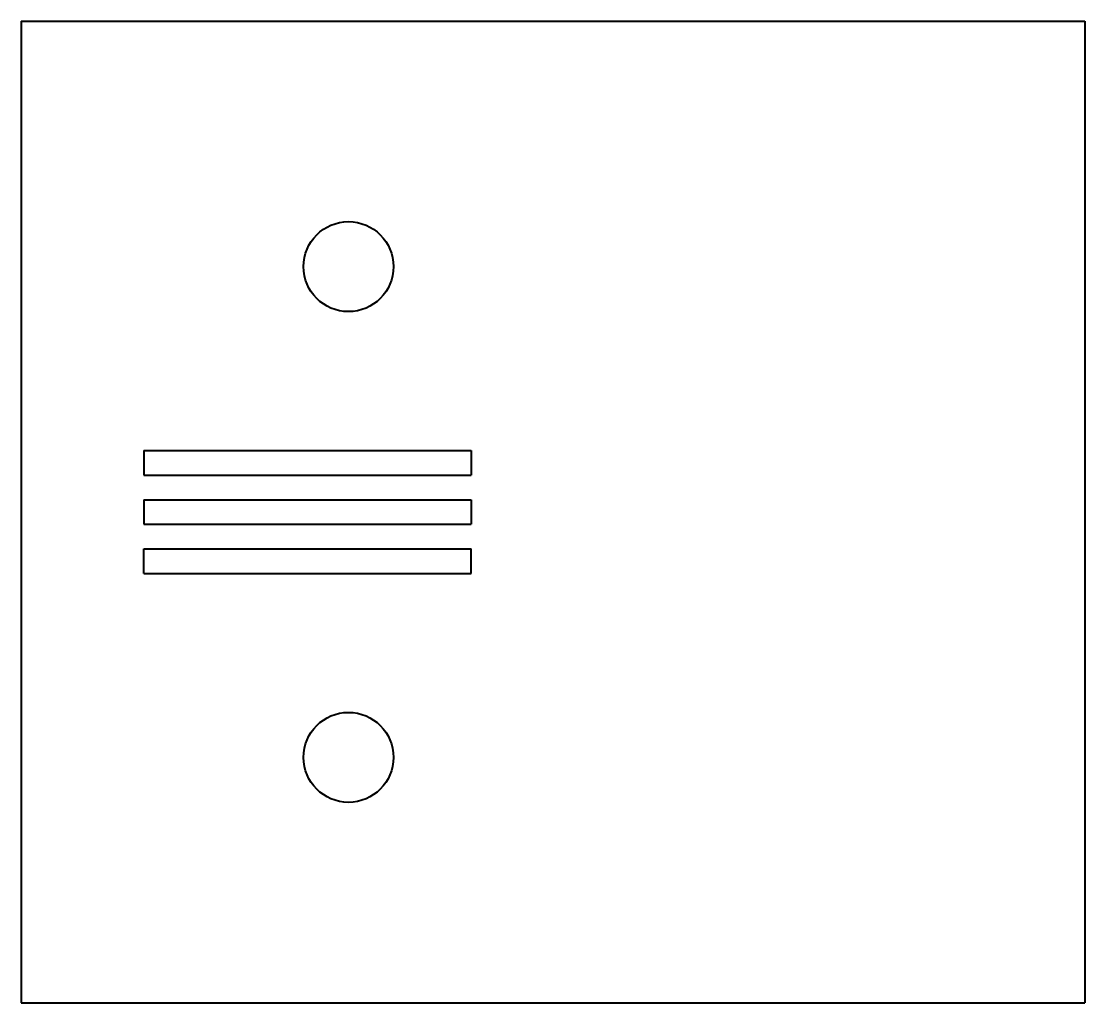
# Model space of a CAD drawing. Header units: millimetres. Extents: x -9.3 to 3.7, y 9.3 to 21.3.
import ezdxf

# ---------------------------------------------------------------- set-up
doc = ezdxf.new("R2010")
doc.units = ezdxf.units.MM
doc.layers.add('ModelSketch_Visible', color=7, linetype='Continuous', lineweight=40)

msp = doc.modelspace()

# ---------------------------------------------------------------- linework, layer by layer
at = {"layer": 'ModelSketch_Visible'}
for p, q in [((-9.332, 21.315), (-9.332, 9.315)), ((-9.332, 21.315), (-1.332, 21.315)), ((-1.332, 21.315), (3.668, 21.315)), ((3.668, 21.315), (3.668, 9.315)), ((-7.832, 16.065), (-3.832, 16.065)), ((-7.832, 16.065), (-7.832, 15.765)), ((-3.832, 16.065), (-3.832, 15.765)), ((-7.832, 15.765), (-3.832, 15.765)), ((-7.832, 15.465), (-3.832, 15.465)), ((-7.832, 15.465), (-7.832, 15.165)), ((-3.832, 15.465), (-3.832, 15.165)), ((-7.832, 15.165), (-3.832, 15.165)), ((-7.832, 14.565), (-7.832, 14.865)), ((-7.832, 14.865), (-3.832, 14.865)), ((-3.832, 14.565), (-3.832, 14.865)), ((-7.832, 14.565), (-3.832, 14.565)), ((-9.332, 9.315), (-1.332, 9.315)), ((-1.332, 9.315), (3.668, 9.315))]:
    msp.add_line(p, q, dxfattribs=at)
for centre in [(-5.332, 18.315), (-5.332, 12.315)]:
    msp.add_circle(centre, 0.55, dxfattribs=at)

doc.saveas('drawing.dxf')
